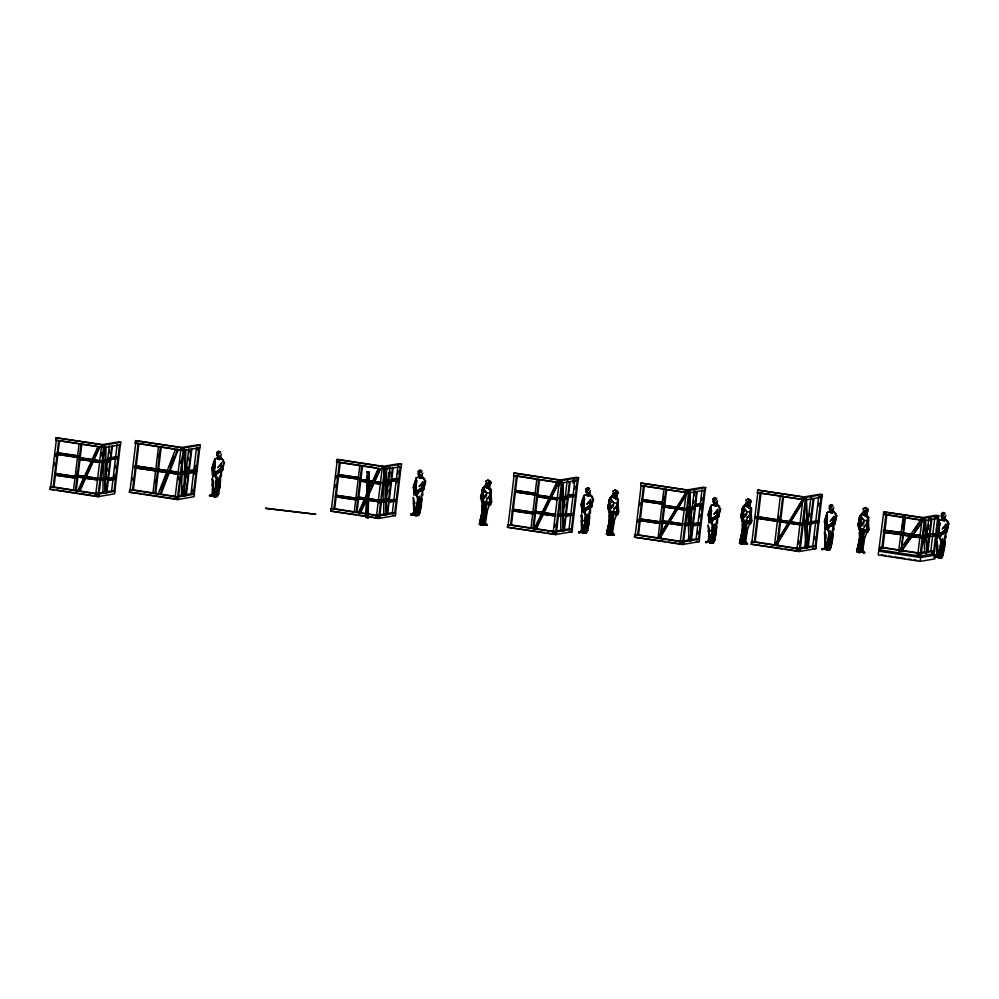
<?xml version="1.0" encoding="UTF-8"?>
<svg xmlns="http://www.w3.org/2000/svg" width="999" height="999" viewBox="0 0 999 999"><rect width="100%" height="100%" fill="white"/><g stroke="black" fill="none" stroke-linecap="round" stroke-linejoin="round"><path stroke-width="1.5" d="M560.839 482.529L562.762 482.829L562.687 530.881L560.764 530.594L560.826 493.381M561.326 515.222L561.326 513.736L565.684 513.623L561.326 513.736M561.351 499.5L561.351 496.391M563.224 530.794L563.286 482.742M481.98 493.106L481.156 495.679C483.791 504.982 482.542 515.022 479.258 524.025L480.382 524.975L482.904 524.937L481.493 520.367L484.877 512.986L484.777 505.282M609.053 503.021L608.229 505.594C610.864 514.897 609.615 524.937 606.331 533.941L607.454 534.89L609.977 534.852L608.566 530.282L606.868 532.629L608.104 534.74M742.145 511.975L741.32 514.547C743.968 523.851 742.707 533.891 739.435 542.894L740.559 543.843L743.069 543.806L741.658 539.235L745.042 531.855L744.942 524.15M863.448 508.279L862.974 509.328L865.171 507.567L867.831 508.678L868.356 510.077L863.898 510.701L859.427 517.395L858.491 523.176C861.138 532.467 859.877 542.507 856.605 551.51L857.729 552.459L860.251 552.422L858.84 547.852L862.224 540.471L862.125 532.767M484.378 515.422L483.991 524.725L487.425 525.024L484.902 522.452L487.312 525.362L483.066 524.325L484.902 522.452L486.001 514.448L486.725 503.946L484.702 502.497L483.728 503.059L485.389 504.445L483.603 504.745L480.094 521.241L484.016 503.309L484.702 502.497L490.284 502.609L490.184 504.545L488.374 504.745M611.45 525.349L611.063 534.64L614.497 534.94L611.975 532.367L614.385 535.277L610.139 534.253L611.975 532.367L613.074 524.363L613.798 513.873L611.775 512.412L610.801 512.974L612.462 514.36L610.676 514.66L607.167 531.156L611.088 513.236L611.775 512.412L617.357 512.537L617.257 514.46L615.446 514.66M744.542 534.29L744.155 543.593L747.602 543.893L745.079 541.321L747.477 544.23L743.244 543.194L745.079 541.321L746.178 533.316L746.89 522.814L744.867 521.366L743.893 521.928L745.554 523.314L743.768 523.613L740.259 540.109L744.18 522.177L744.867 521.366L750.461 521.478L750.349 523.414L748.538 523.613M861.65 544.293L861.338 552.21L864.772 552.509L862.249 549.937L864.647 552.847L860.414 551.823L862.249 549.937L863.348 541.933L864.073 531.443L862.037 529.982L861.076 530.544L862.736 531.93L860.951 532.242L857.429 548.726L861.363 530.806L862.037 529.982L867.631 530.107L867.519 532.042L865.708 532.23M105.382 447.365L104.87 493.019L102.947 492.732L103.347 457.729M103.397 453.159L103.446 448.601M103.634 479.195L103.646 477.709L107.992 477.597L103.646 477.709M103.821 461.913L103.846 460.427M366.658 471.815L369.106 472.015L368.057 517.769L366.133 517.47L367.182 471.728M366.133 517.47L367.132 476.286M368.057 517.769L369.106 472.015M386.126 469.13L385.602 514.785L383.678 514.485L384.078 479.483M384.116 476.448L384.19 470.354M384.365 500.961L384.378 499.475L388.723 499.35L384.378 499.475M216.833 484.79L216.221 490.934L217.607 492.182L219.106 491.421L219.443 487.762L216.833 484.79L216.396 493.269L213.774 495.854L209.528 495.492L212.238 494.867L214.997 490.509L215.784 492.807L214.91 493.806L209.852 496.216L209.528 495.492L215.172 495.991L215.397 493.693L218.144 492.857L218.719 493.581L217.357 496.466L214.036 496.753L215.909 493.943L218.856 491.87L220.142 486.088L220.542 476.823M418.156 503.658L417.545 509.802L418.931 511.063L420.417 510.302L420.754 506.63L418.156 503.658L417.707 512.15L416.483 514.86L410.839 514.373L411.163 515.097L413.549 513.748L415.409 509.84L416.421 509.378L416.883 510.601L416.221 512.674L417.095 511.688M585.913 521.353L585.302 527.497L586.688 528.746L588.174 527.984L588.523 524.325L585.913 521.353L585.476 529.832L582.854 532.417L578.995 532.629L578.608 532.055L581.306 531.431L584.178 527.06L585.451 516.658M712.986 531.268L712.374 537.412L713.761 538.673L715.247 537.899L715.596 534.24L712.986 531.268L712.549 539.747L709.927 542.332L705.681 541.982L708.378 541.346L711.151 537L711.937 539.298L711.051 540.284L711.937 539.298M829.27 538.211L828.658 544.355L830.044 545.616L831.53 544.842L831.867 541.183L829.27 538.211L828.82 546.69L826.21 549.275L821.952 548.926L824.662 548.289L827.434 543.943L828.208 546.241L827.334 547.227L822.277 549.637L821.952 548.926L827.597 549.413L827.434 546.678L828.208 546.241M941.32 546.066L940.708 552.21L942.094 553.471L943.58 552.697L943.918 549.038L941.32 546.066L940.871 554.545L938.261 557.142L934.402 557.342L940.259 554.095L939.709 551.935L937.387 549.687L936.463 539.86C937.586 545.004 939.572 554.395 934.327 557.504M483.566 515.796L483.066 524.325L484.64 524.7M860.901 543.294L860.414 551.823L861.987 552.197M416.983 480.394L415.709 487M584.74 498.089L583.391 507.28M940.084 525.399L940.146 522.802M182.767 449.825L185.165 450.187L183.754 495.991L181.356 495.629L182.58 455.931M181.356 495.629L182.043 495.516L182.33 486.351M185.864 450.074L184.44 495.879L182.043 495.516M218.906 456.406L218.244 457.767L214.797 459.065L214.723 463.361L212.725 466.77L213.449 471.79L217.395 471.291L220.866 468.456L220.829 469.667L213.611 475.374L212.575 473.876L213.037 468.756M420.092 476.436L416.108 477.947L416.046 482.242L414.048 485.651L414.76 490.659L418.706 490.159L422.19 487.325L422.14 488.536L414.922 494.255L413.898 492.757L413.536 487.05L416.108 477.947L419.555 476.648L419.343 478.022L421.029 478.446L422.327 476.96L421.74 474.75L421.029 478.446L420.517 476.86L419.343 478.022L418.968 476.136M586.725 493.818L587.1 495.704L588.274 494.542L588.798 496.128L589.51 492.432L590.084 494.655L588.798 496.128L587.1 495.704L587.325 494.33L583.878 495.629L583.803 499.925L581.805 503.334L582.517 508.354L586.463 507.854L589.947 505.019L589.897 506.231L582.692 511.938L581.655 510.439L582.117 505.319M710.876 509.84L710.351 518.656L710.851 507.117L710.876 509.84L708.878 513.261L709.59 518.269L713.536 517.769L717.02 514.935L716.97 516.146L709.765 521.853L708.728 520.354L709.09 518.106L709.864 519.742L708.928 519.542L708.091 514.298L710.951 505.556L714.397 504.258L714.173 505.619L715.871 506.056L717.157 504.57L716.583 502.347L715.871 506.056L715.346 504.458L714.173 505.619L713.798 503.733M830.082 510.676L830.456 512.574L831.63 511.401L832.142 512.999L832.854 509.29L833.441 511.513L832.142 512.999L830.456 512.574L830.669 511.201L827.222 512.499L827.16 516.783L825.162 520.204L825.873 525.212L829.819 524.712L833.303 521.878L833.253 523.089L826.036 528.796L825.012 527.297L825.511 524.263M942.132 518.531L942.507 520.429L943.68 519.255L944.192 520.854L944.904 517.145L945.491 519.368L944.192 520.854L942.507 520.429L942.719 519.055L939.272 520.354L939.21 524.637L937.212 528.059L937.924 533.066L941.87 532.567L945.354 529.732L945.304 530.944L938.086 536.65L937.062 535.164L937.424 532.904L941.12 542.007L940.259 550.012L936.712 556.143L934.003 556.78L939.747 556.518L941.832 557.754L943.206 554.857L942.094 553.471L942.394 554.944L941.008 557.667L938.511 558.041L940.384 555.219L941.008 557.667M486.001 514.448L490.284 502.609L484.702 502.497L485.976 504.133L490.709 503.471L491.608 501.86L490.659 489.273L491.333 489.86L489.885 492.569M613.074 524.363L617.357 512.537L611.775 512.412L613.049 514.048L617.782 513.386L618.681 511.775L617.732 499.2L618.406 499.787L616.957 502.497L617.994 511.575L617.295 511.838L616.907 509.253M746.178 533.316L750.461 521.478L744.867 521.366L746.153 523.001L750.873 522.327L751.772 520.729L750.836 508.141L751.498 508.728L750.062 511.438M863.348 541.933L867.631 530.107L862.037 529.982L863.323 531.618L868.044 530.956L868.955 529.345L868.006 516.77L868.668 517.357L867.232 520.067M488.399 487.087L489.085 489.61L489.285 486.838M616.358 496.765L618.406 499.787L617.22 507.067L616.121 506.668L617.981 513.723L617.17 514.885L617.357 511.675L615.996 506.843L617.107 506.318M747.314 505.894L748.563 505.956L749.25 508.479L749.862 501.748L750.961 502.185L749.512 505.407L746.44 503.883L746.415 502.772L748.701 501.361L751.186 501.448L750.661 500.049L747.989 498.951L745.803 500.711L746.278 499.662M866.433 517.095L867.045 510.364L868.143 510.814L866.695 514.035L863.623 512.512L863.898 510.701L862.874 513.948M482.904 524.937L481.855 523.851L481.493 520.367L479.795 522.702L480.432 524.637L482.392 525.212L481.306 524.325L480.332 520.029L479.77 522.752L481.031 524.825M607.504 534.552L609.465 535.127L608.379 534.24L607.404 529.945L607.454 534.89M740.609 543.506L742.569 544.08L741.47 543.194L740.509 538.898L740.559 543.843M860.251 552.422L859.19 551.336L858.84 547.852L857.142 550.199L857.779 552.122L859.739 552.697L858.641 551.81L857.679 547.514L857.117 550.249L858.378 552.31M209.528 495.492L213.449 495.904L216.508 493.031L216.221 490.934M417.22 512.812L415.347 515.634L418.668 515.347L420.042 512.45L417.832 511.9L417.545 509.802M589.622 513.386L589.21 522.652L587.936 528.434L584.989 530.494L583.116 533.316L586.425 533.029L587.799 530.144L585.589 529.595L585.302 527.497M712.275 538.836L711.151 539.735L711.325 542.469L705.681 541.982L706.006 542.694L709.839 539.298L712.662 539.51L710.189 543.231L713.498 542.957L714.872 540.059L712.662 539.51L712.374 537.412M829.782 549.9L828.958 549.8L828.333 547.365L826.46 550.174L829.782 549.9L831.156 547.002L828.933 546.453L828.658 544.355M936.712 556.143L936.975 552.709L943.206 554.857L941.07 555.069L942.619 554.133L940.983 554.308L940.708 552.21M609.977 534.852L608.928 533.766L608.566 530.282M743.069 543.806L742.02 542.719L741.658 539.235L739.959 541.57L741.196 543.693M613.099 521.253L611.925 531.78M745.841 534.765L746.078 531.73M217.307 477.26L214.997 490.509L212.35 490.01L212.999 484.877M485.352 523.251L487.125 512.212M612.424 533.166L614.198 522.127M745.516 542.12L747.289 531.081M862.686 550.736L864.472 539.71M212.537 476.436L212.213 468.169L213.661 462.025L214.797 459.065L218.781 457.567M413.861 495.317L414.26 490.509L415.022 492.145L414.098 491.933L413.261 486.688L416.021 479.508L415.509 491.046L416.046 482.242M581.618 512.999L581.918 509.39M708.691 522.914L709.09 518.106M824.974 529.857L824.65 521.603L826.098 515.447L827.222 512.499L831.205 510.988M937.025 537.712L937.424 532.904M214.723 463.361L214.198 472.177L214.698 460.626L211.938 467.807L212.775 473.051L213.711 473.264L212.937 471.628M213.836 474.138L214.822 475.974L215.859 475.786L216.346 474.6L213.611 475.374L215.584 475.724L217.407 473.289L222.652 469.855L223.626 463.399L223.027 460.976L220.429 455.869L219.718 459.565L218.019 459.14L217.42 455.244M415.147 493.019L416.146 494.855L417.17 494.667L417.657 493.469L414.922 494.255L416.908 494.605L418.718 492.17L423.801 489.435L424.95 482.267L424.35 479.857L421.316 475.724L423.101 477.934M583.803 499.925L583.279 508.741L583.778 497.19L581.018 504.37L581.855 509.615L582.792 509.827L585.164 514.335L585.489 518.006L586.788 515.621M585.202 528.908L584.078 529.82L584.253 532.554L578.608 532.055L578.933 532.779L582.767 529.37L585.589 529.595L584.165 530.606L584.265 531.918L585.826 532.754L587.799 530.144L585.476 529.832L585.127 526.336L588.523 524.325L588.923 522.839L586.788 522.115L585.526 514.61L583.903 512.537L585.426 511.163L582.692 511.938L584.665 512.287L586.488 509.852L591.57 507.117L592.707 499.962L592.107 497.539L589.073 493.406L590.859 495.616M709.989 520.629L710.976 522.452L712.012 522.265L712.499 521.078L709.765 521.853L711.738 522.202L713.561 519.767L718.643 517.045L719.779 509.877L719.18 507.467L716.146 503.334L717.931 505.531M827.16 516.783L826.623 525.599L827.135 514.06L824.375 521.241L825.211 526.485L826.136 526.698L828.508 531.193L829.07 534.153L827.434 543.943L824.774 543.431L825.436 538.311M832.979 530.244L832.567 539.522L831.28 545.292L828.82 546.69L828.483 543.206L831.867 541.183L832.267 539.697L830.144 538.973L828.87 531.48L827.259 529.395L828.77 528.021L826.036 528.796L828.021 529.145L829.832 526.71L834.914 523.988L836.063 516.82L835.464 514.41L832.429 510.277L834.215 512.475M939.21 524.637L938.673 533.454L939.185 521.915L936.425 529.095M937.087 554.108L938.261 555.132L937.174 554.632L940.871 554.545L940.534 551.061L943.918 549.038L944.317 547.564L942.194 546.828L940.921 539.335L939.297 537.25L940.821 535.876L938.086 536.65L940.071 537L941.882 534.565L946.965 531.843L948.113 524.675L947.514 522.265L944.48 518.131L946.253 520.329M489.835 499.338L490.222 501.923L490.921 501.66L490.034 496.403L488.923 496.928L490.284 501.748L490.097 504.97L490.909 503.808L490.072 488.224L488.099 486.775L488.736 488.786L485.164 486.963L482.917 488.149L482.08 489.91L483.379 491.033M750.099 512.712L750.199 515.259L749.1 515.796L750.449 520.616L750.261 523.838L751.073 522.677L750.249 507.092L748.263 505.644L748.9 507.654L745.329 505.831L743.094 507.017L742.245 508.778L743.406 511.613M867.182 526.823L867.569 529.408L868.268 529.145L867.369 523.888L866.27 524.413L867.631 529.245L867.432 532.455L868.256 531.293L867.419 515.721L865.434 514.273L866.083 516.271L862.499 514.448L860.264 515.634M214.198 472.177L214.86 464.722M215.172 495.991L214.91 493.806C208.941 490.609 216.883 483.266 211.988 478.583L212.687 488.474M415.509 491.046L416.183 483.591M583.279 508.741L583.94 501.286M584.253 532.554L584.365 531.231L581.493 531.156L578.933 532.779M708.378 541.346L709.053 532.554M710.351 518.656L711.013 511.201M711.325 542.469L711.438 541.146L708.566 541.071L706.006 542.694M826.623 525.599L827.297 518.144M827.597 549.413L827.334 547.227C821.378 544.03 829.307 536.688 824.425 532.005L825.112 541.908M937.799 553.171L940.047 552.996L939.584 551.773L936.825 551.286L937.586 544.967M938.673 533.454L939.347 525.998M934.964 556.805L939.647 557.267L939.772 555.943L936.887 555.869M489.235 487.824L489.46 485.352M616.533 495.267L616.308 497.739L615.172 496.703L615.809 498.701L612.237 496.878L609.989 498.064L609.702 500.087M749.4 506.693L749.862 501.748M866.57 515.322L866.92 511.6M216.683 455.606L217.158 452.247L218.606 451.086L217.745 452.747L220.667 452.023M418.007 474.475L418.319 471.391L419.917 469.955M585.764 492.157L586.088 489.085L587.674 487.649L586.825 489.298M712.836 502.085L713.161 499.001L714.747 497.564L713.898 499.225M829.12 509.028L829.432 505.944L831.031 504.507L830.181 506.168M941.17 516.883L941.483 513.798L943.081 512.362L942.232 514.023M220.542 480.119L219.443 487.762L216.059 489.785L216.396 493.269L218.719 493.581L216.746 496.191L214.773 494.88L215.784 492.807M421.853 498.988L420.754 506.63L417.37 508.653L417.707 512.15L420.167 510.751L421.453 504.97L421.865 495.691M589.622 516.683L588.923 522.839L587.424 521.653L587.012 513.936M716.695 526.598L715.596 534.24L712.2 536.263L712.549 539.747L715.009 538.349L716.283 532.567L716.695 523.301M832.966 533.541L832.267 539.697L830.768 538.511L830.356 530.794M945.017 541.396L944.317 547.564L942.819 546.366L942.407 538.648M217.395 471.291L220.592 468.768L221.466 462.974L217.757 467.744L221.054 464.735M418.706 490.159L421.915 487.649L422.777 481.855L419.081 486.625L422.365 483.603M586.463 507.854L589.672 505.332L590.534 499.537L586.838 504.308L590.134 501.298M713.536 517.769L716.745 515.247L717.607 509.465L713.91 514.223L717.207 511.213M829.819 524.712L833.029 522.19L833.89 516.408L830.194 521.166L833.478 518.156M941.87 532.567L945.079 530.057L945.941 524.263L942.244 529.02L945.529 526.011M50.25 486.8L98.214 494.155L114.985 491.308L114.685 493.831L97.914 496.678L49.95 489.335L50.25 486.8L51.261 486.638M99.051 494.018L104.745 446.241L101.511 446.016L101.661 444.755L118.431 441.895L120.829 442.27L120.529 444.792L103.759 447.652L55.794 440.297L56.094 437.762L102.497 444.605M56.281 440.372L50.737 486.875L51.573 486.738M54.071 465.734L54.433 462.724M55.145 456.73L55.507 453.733M76.136 475.224L76.498 472.227M101.124 456.143L101.486 453.134M97.914 496.678L104.058 445.117L120.829 442.27M105.569 477.435L109.328 445.929M103.309 460.514L110.09 459.99L108.179 459.69L107.992 461.201L109.915 461.501L103.297 462M106.955 471.316L107.318 468.319M108.029 462.312L108.391 459.315M109.103 453.309L109.465 450.312M111.726 446.291L106.181 492.807L103.784 492.432L106.843 492.682L112.4 446.178M119.53 444.967L113.973 491.471L111.576 491.108L117.12 444.605M110.664 479.495L113.511 479.008L113.699 477.485L115.609 477.784L108.479 478.996M109.028 458.054L118.069 457.142L116.159 456.843L115.971 458.366L117.894 458.653L108.841 459.577L113.124 458.853M113.849 478.958L114.385 474.463M115.097 468.456L115.459 465.459M114.823 491.333L120.367 444.83M129.67 489.685L177.635 497.04L194.405 494.193L194.106 496.715L177.335 499.562L129.37 492.207L129.67 489.685L130.682 489.51M181.918 447.49L197.852 444.78L200.25 445.154L199.95 447.677L183.179 450.524L135.215 443.181L135.514 440.646L184.315 447.852L184.166 449.125L180.931 448.901L175.237 496.665L176.074 496.528M132.068 480.619L132.417 477.609M179.445 474.388L134.478 467.769L134.728 465.746L178.159 472.14M155.02 482.604L155.382 479.607M158.067 457.105L158.416 454.095M143.868 494.105L178.334 499.388L178.484 498.126L174.6 497.864L174.75 496.59L175.762 496.428L132.18 489.747M178.034 480.019L178.396 477.023M178.609 474.537L178.846 472.515L179.683 472.377M180.007 463.524L180.369 460.514M177.335 499.562L183.479 448.002L200.25 445.154M178.471 496.89L184.016 450.387M184.278 486.313L188.749 448.801M185.839 478.696L186.376 474.2M186.913 469.692L187.275 466.695M187.987 460.689L188.349 457.692M188.886 453.196L189.236 450.187M191.146 449.175L185.602 495.679L183.204 495.317L183.866 495.204M186.264 495.566L191.82 449.063M198.938 447.852L193.394 494.355L190.996 493.993L196.541 447.477M192.02 492.345L192.37 489.348M194.168 474.35L195.242 465.347M197.028 450.337L197.39 447.34M196.541 470.054L196.303 472.077L180.869 474.7L181.106 472.677L196.541 470.054L194.143 469.68L181.518 471.828M194.243 494.218L199.788 447.702M330.994 508.566L378.946 515.909L395.729 513.061L395.417 515.596L378.646 518.444L330.681 511.088L330.994 508.566L331.993 508.391M336.538 462.05L336.838 459.528L337.674 459.378L383.241 466.371L382.242 467.769L382.392 466.508L399.175 463.661L401.573 464.023L401.273 466.558L384.49 469.405L336.538 462.05L337.849 461.988M337.013 462.125L331.468 508.641L332.305 508.491M334.815 487.487L335.164 484.49M335.889 478.484L336.238 475.487M335.989 496.715L356.368 499.837L335.314 496.828L336.176 495.192L356.556 498.326L335.502 495.317L336.176 495.192M358.466 498.613L364.947 499.612L357.804 498.726L358.653 497.102L365.597 498.164L357.979 497.215L358.653 497.102M376.923 516.57L377.073 515.297L333.504 508.616M366.458 499.837L365.784 499.95L378.858 501.735L379.033 500.224L368.594 498.626M378.821 503.396L379.183 500.399M378.646 518.444L384.79 466.87L401.573 464.023M379.782 515.771L385.489 467.994L382.242 467.769M386.351 495.067L389.086 472.19M386.126 500.686L390.06 467.682M386.625 500.574L386.813 499.063M385.951 483.441L388.736 482.967L388.911 481.443L390.834 481.743L386.501 482.48M387.699 493.069L388.049 490.072M388.586 485.576L389.123 481.068M389.66 476.573L390.197 472.065M386.913 514.56L392.457 468.044M387.587 514.448L393.131 467.932M397.864 466.358L400.262 466.72L394.717 513.236L392.32 512.862L397.864 466.358L398.701 466.221M391.009 481.093L396.715 480.119L396.89 478.608L398.813 478.896L389.76 479.82M396.74 482.717L397.277 478.221M397.814 473.713L398.164 470.716M395.554 513.086L401.099 466.583M507.717 524.725L555.669 532.08L572.452 529.233L572.14 531.755L555.369 534.602L507.417 527.26L507.717 524.725L508.716 524.55M513.561 475.686L513.861 473.164L514.697 473.014L560.264 480.007L559.278 481.406L559.428 480.144L576.198 477.297L578.596 477.659L578.296 480.194L561.513 483.041L513.561 475.686L514.872 475.624M514.035 475.761L508.191 524.8L509.028 524.662M512.974 510.726L533.354 513.848L512.3 510.839L513.149 509.215L533.528 512.337L512.475 509.328L513.149 509.215M537.375 496.54L549.325 498.376L548.651 498.489L536.7 496.653L537.549 495.017L550.012 496.928L536.875 495.142L537.549 495.017M557.754 499.662L550.174 498.713L557.08 499.775L557.929 498.151L550.874 497.277L557.929 498.151M554.657 526.972L555.032 523.901M559.59 485.589L559.964 482.529L559.115 482.667L553.271 531.705L554.108 531.568M555.369 534.602L561.825 480.507L578.596 477.659M556.505 531.93L562.512 481.63L559.278 481.406M562.887 516.558L567.095 481.318L567.757 481.206M564.647 507.255L565.022 504.195M560.814 497.814L567.632 497.277L565.709 496.978L565.534 498.501L567.444 498.788L563.261 499.5M570.154 481.568L564.31 530.606L561.238 530.357L563.636 530.719L569.492 481.68L567.095 481.318M573.051 483.179L573.501 479.458M569.043 529.033L574.887 479.995L577.285 480.357L571.44 529.395L569.043 529.033L569.88 528.883M566.533 495.604L575.574 494.68L573.663 494.393L573.476 495.904L570.629 496.391M574.637 489.048L574.999 485.976M572.277 529.258L578.121 480.219M634.79 534.64L682.742 541.995L699.525 539.148L699.213 541.67L682.442 544.517L634.49 537.175L634.79 534.64L635.789 534.477M680.344 541.633L686.5 490.059L703.271 487.212L705.669 487.587L705.369 490.109L688.586 492.957L640.634 485.614L640.933 483.079L689.735 490.284L683.578 541.858M637.562 522.315L637.936 519.255M639.572 505.457L639.947 502.397M660.464 523.439L639.41 520.429L659.79 523.563L660.639 521.928L639.585 518.918L660.639 521.928M662.537 507.417L662.899 504.358M663.448 499.762L663.823 496.69M668.368 523.226L682.929 525.449L661.875 522.44L662.737 520.816L683.116 523.938L662.062 520.929L662.737 520.816M679.57 544.08L679.869 541.558L696.952 538.811M682.442 544.517L688.898 490.434L705.669 487.587M688.86 535.676L688.311 540.272L690.883 540.609L689.66 491.858L687.737 491.57M690.321 523.414L694.168 491.233L694.829 491.121M685.676 524.275L692.806 523.064L690.896 522.777L690.709 524.288L692.632 524.587L685.501 525.799M692.557 508.828L692.732 507.317L694.655 507.604L685.601 508.528M690.996 523.301L691.72 517.17M693.368 503.384L693.731 500.324M694.28 495.716L694.655 492.657M690.709 540.646L696.565 491.608L694.168 491.233M697.227 491.496L691.383 540.534L688.985 540.159M701.96 489.91L696.116 538.948L698.513 539.323L704.357 490.284M698.526 522.852L691.395 524.063L700.436 523.151L698.526 522.852L698.338 524.375L700.262 524.662L693.131 525.874M694.942 506.006L700.649 505.044L700.823 503.521L702.747 503.821L695.616 505.032M697.502 534.215L697.864 531.143M699.512 517.357L699.874 514.285M700.424 509.69L701.161 503.558M701.523 500.499L701.885 497.427M699.35 539.173L705.194 490.134M751.473 541.645L799.437 549L816.208 546.153L815.908 548.676L799.138 551.535L751.173 544.18L751.473 541.645L752.796 541.583M797.04 548.638L803.184 497.065L819.954 494.218L822.352 494.592L822.052 497.115L805.281 499.962L757.317 492.619L757.629 490.084L806.418 497.29L800.274 548.863M751.96 541.72L757.804 492.682L758.641 492.544M818.793 522.44L802.522 525.199L755.032 518.006L755.881 516.371M761.038 492.919L755.194 541.945L754.357 542.095L760.202 493.056L779.145 495.691M778.446 518.981L778.808 515.921M796.253 551.086L796.553 548.563L813.648 545.816M800.599 524.9L800.786 523.389M798.426 543.893L798.788 540.834M802.397 523.501L801.548 525.137L802.222 525.012M799.138 551.535L805.581 497.44L822.352 494.592M802.522 525.199L802.697 523.688L818.968 520.916L811.138 521.628M805.656 541.171L804.919 547.29L807.317 547.664L813.161 498.626L810.763 498.264L806.742 531.967M809.415 516.508L809.777 513.436M808.154 547.514L813.998 498.489M814.372 539.685L814.734 536.613M818.393 505.969L818.755 502.909M816.87 522.14L817.057 520.629M816.046 546.178L821.89 497.14M868.044 530.956L867.706 528.896L865.184 530.157L859.739 528.683L859.065 523.339L859.814 517.157L862.512 513.461L859.427 517.395L861.937 513.436M922.651 517.532L883.753 511.9L878.208 554.944L920.179 561.376L934.852 558.878L935.314 555.094L934.265 553.646L938.785 515.721L935.901 515.284L921.64 517.707L921.49 518.968L925.374 519.243L921.153 554.632L917.269 554.358L917.119 555.619L918.131 555.456M880.156 547.265L880.069 548.014L881.98 548.314L882.067 547.552M884.415 513.598L884.078 514.398L886.238 514.647L886.338 513.898M884.327 514.36L884.764 511.725M884.315 532.142L883.353 532.08L883.591 530.057L884.565 530.119M885.988 514.697L886.076 513.936L884.165 513.648M882.229 548.276L882.329 547.514M884.065 532.192L884.302 530.169M902.272 550.599L901.548 551.336L898.925 550.936L899.013 550.174M903.021 516.558L902.934 517.32L905.106 517.569L905.194 516.808L903.271 516.52M899.262 550.137L898.925 550.936M902.234 527.684L902.584 524.7M901.81 532.854L901.098 532.742L900.848 534.765L901.573 534.877L902.06 532.804M903.009 533.029L902.771 535.052L902.047 534.94L902.297 532.917L903.258 532.991M904.857 517.619L904.944 516.858M901.835 547.39L905.394 517.519L904.557 517.669L901.098 551.186M919.654 553.883L920.379 553.995L917.631 553.808L917.719 553.046M919.555 537.624L919.792 535.601L920.766 535.676L912.711 534.615M921.64 520.192L921.977 519.38M911.438 536.475L920.279 537.737L920.516 535.714M919.667 554.12L919.754 553.121M923.763 519.505L923.675 520.504L924.774 520.317L924 519.468L923.663 520.267L925.224 520.504M921.34 537.749L922.052 537.862L922.552 535.801M880.494 549.6L879.232 549.812L920.004 556.068L924.525 518.144L938.785 515.721M920.179 561.376L920.628 557.579L935.314 555.094M926.747 535.576L928.695 519.143L929.37 519.03M927.297 536.463L927.534 534.453L935.801 533.816L927.534 534.453M928.121 529.482L928.658 524.999M926.335 552.235L926.248 552.996L925.236 552.197L925.286 552.934M931.018 518.506L930.256 519.38L931.018 518.506L930.306 518.394M928.433 536.775L928.67 534.752M928.595 536.75L928.845 534.727M926.922 552.884L927.01 552.122L926.198 552.772M932.641 551.835L933.403 550.961L933.303 551.723L931.917 551.723L932.679 550.849M935.214 533.641C933.928 538.336 936.263 532.917 934.24 533.578M486.113 480.794L485.626 481.843L487.824 480.082L490.484 481.181L491.008 482.579L486.55 483.204L482.48 489.672L480.981 497.914M613.186 490.709L612.699 491.758L614.897 489.997L617.557 491.096L618.081 492.507L613.623 493.131L609.54 499.587L608.054 507.829M745.691 505.332L746.728 502.072L742.644 508.541L741.146 516.783M416.483 514.86L416.321 512.125L417.832 511.9L414.772 514.772L410.839 514.373L415.097 514.735M939.647 557.267L939.485 554.532L940.983 554.308L937.936 557.18M212.775 477.684L213.361 473.089M709.128 522.639L709.515 519.58M825.211 531.106L825.599 528.046M937.262 538.961L937.649 535.901M484.577 514.148L485.976 504.133M609.053 529.333L611.65 524.075L613.049 514.048L612.275 514.26L612.712 515.859L613.798 513.873L611.088 513.236L609.465 511.113L608.803 505.756L610.938 501.86L609.54 499.587L607.679 507.729L609.527 513.836M744.742 533.016L746.153 523.001L745.366 523.214L745.803 524.812L746.89 522.814L744.18 522.177L742.557 520.067L741.895 514.71L744.03 510.801L742.644 508.541L740.771 516.67L742.619 522.789M861.912 541.645L863.323 531.618M418.668 515.347L415.347 515.634L417.832 511.9M586.425 533.029L583.116 533.316L584.028 532.854L584.477 530.257M710.189 543.231L711.101 542.769L711.55 540.172M826.46 550.174L828.933 546.453L824.924 544.855L824.837 548.014L822.277 549.637M941.832 557.754L938.511 558.041L940.983 554.308M221.466 462.974L220.829 469.667L223.451 465.509M422.777 481.855L422.14 488.536L424.762 484.378M484.852 521.853L485.464 517.395M590.534 499.537L589.897 506.231L592.532 502.072M610.988 523.151L610.139 534.253L611.713 534.627M717.607 509.465L716.97 516.146L719.605 511.988M744.08 532.105L743.244 543.194L744.817 543.568M833.89 516.408L833.253 523.089L835.876 518.931M862.199 549.35L863.024 543.394M945.941 524.263L945.304 530.944L947.926 526.785M209.852 496.216L212.412 494.592L212.487 491.433L214.773 491.021L214.91 493.806L216.121 492.345M581.493 531.156L582.867 530.407L581.768 529.92C580.881 524.9 584.49 520.079 581.068 515.147L581.98 524.962L584.303 527.21L584.865 529.37L583.978 530.369L583.853 527.584L581.568 527.996L581.306 531.431M825.574 545.991L827.209 544.443L827.334 547.227L828.82 546.69L826.123 546.241L824.662 548.289M938.024 552.547L936.975 552.709L939.385 555.082L939.26 552.297M829.195 531.093L828.845 534.865L829.62 532.192M217.932 477.372L218.344 485.089L219.842 486.276L217.72 485.551L216.446 478.046L214.822 475.974C218.581 479.845 214.348 483.991 215.772 488.736L212.899 488.399L212.125 484.29M419.018 497.927L417.57 499.537L416.321 509.39L413.661 508.878L413.311 497.465C414.248 502.085 416.77 512.937 410.839 514.373M585.327 517.22L584.852 525.299L581.98 524.962M708.279 530.781L709.053 534.89L711.925 535.214L712.562 527.922L713.86 525.536L712.399 527.147L711.151 537L708.503 536.488L709.702 530.656L708.141 525.062L708.828 534.952M828.683 534.09L828.208 542.157L825.336 541.833L824.55 537.724M941.67 540.047L939.997 546.128L940.259 550.012L937.387 549.687M221.591 471.553L221.303 476.511L220.467 472.752M482.455 503.921L480.606 497.802L482.48 489.672L483.866 491.933L481.73 495.841L482.704 501.76L485.314 502.047L487.025 499.875L486.863 498.414L489.572 496.665L491.271 493.256L487.2 493.007L483.291 497.564L482.729 500.536L488.711 503.746L490.284 502.609M610.938 501.86L609.502 505.756L609.777 511.688L609.802 510.464L610.739 511.975L609.465 511.113L609.777 511.688L612.387 511.975L614.098 509.802L613.935 508.329L616.645 506.58L618.344 503.171L614.273 502.922L610.364 507.48L609.802 510.464L615.784 513.661L617.357 512.537M744.03 510.801L742.607 514.71L742.869 520.629L742.894 519.405L743.83 520.916L742.557 520.067L742.869 520.629L745.491 520.916L747.19 518.743L747.04 517.282L749.75 515.534L751.435 512.125L747.364 511.875L743.468 516.433L742.894 519.405L748.875 522.614L750.461 521.478M865.309 530.307L862.661 529.545L864.36 527.372L864.21 525.899L866.92 524.15L868.606 520.754L864.547 520.504L860.639 525.049L860.077 528.034L866.058 531.231L867.631 530.107M217.645 457.255L218.019 459.14L219.193 457.979L219.718 459.565L221.004 458.091L223.551 460.077L223.027 460.976M222.49 470.554L223.838 463.798M423.801 489.435L425.162 482.667L423.838 484.977M483.866 491.933L482.43 495.841L482.704 501.76L482.729 500.536L483.666 502.047L482.392 501.198L484.016 503.309L486.725 503.946L484.353 513.886L483.916 523.801L486.525 525.424L484.902 522.452M591.57 507.117L592.919 500.362L591.595 502.672M611.912 517.832L612.487 515.084L613.099 515.422L611.425 523.801L610.988 533.728L613.598 535.339L611.975 532.367M718.643 517.045L719.992 510.277L718.668 512.587M744.717 528.171L745.579 524.025L746.191 524.375L744.517 532.754L744.08 542.669L746.69 544.293L745.079 541.321M834.914 523.988L836.275 517.22M859.802 531.406L857.941 525.299L859.814 517.157L861.2 519.43L859.777 523.326L860.052 529.258L860.077 528.034L861.013 529.545L859.739 528.683L861.363 530.806L864.073 531.443L861.687 541.371L861.188 548.501L861.25 551.298L863.86 552.909L862.249 549.937M946.965 531.843L948.326 525.074M611.888 518.056L612.487 515.084M744.68 528.496L745.579 524.025M861.85 537.112L862.549 531.83M862.749 532.654L861.613 538.161L863.373 532.991L862.749 532.654L863.373 532.991M936.987 528.221L939.272 520.354L943.256 518.843M217.357 496.466L214.036 496.753L214.947 496.291L215.397 493.693M481.506 501.998L483.391 496.041L482.992 493.319L481.855 497.552M608.578 511.913L610.464 505.969L610.064 503.234L608.928 507.467M741.683 520.866L743.556 514.91L743.156 512.187L742.02 516.421M858.853 529.482L860.738 523.538L860.326 520.804L859.19 525.037M481.156 495.679L480.606 497.802L482.43 495.841M608.229 505.594L607.679 507.729L609.502 505.756M741.32 514.547L740.771 516.67L742.607 514.71M858.491 523.176L857.941 525.299L861.2 519.43M750.199 515.259L751.098 520.529L750.386 520.791L750.012 518.206M611.65 524.075L611.85 515.197M482.954 517.507L481.855 523.851M610.027 527.435L608.928 533.766M743.131 536.376L742.02 542.719M860.301 545.004L859.19 551.336M413.436 503.171L414.223 507.28L417.095 507.604L418.506 497.652M491.008 482.579L489.348 486.538L486.276 485.027L486.55 483.204L485.526 486.463M618.081 492.507L616.42 496.453L613.349 494.942L613.623 493.131L612.599 496.378M751.186 501.448L748.476 502.522L749.238 499.6L747.989 498.951M868.356 510.077L865.646 511.138L866.408 508.216L865.171 507.567M487.824 480.082L489.06 480.731L488.299 483.653L489.348 486.538L487.1 485.277L485.964 487.637M614.897 489.997L616.133 490.646L615.372 493.568L616.42 496.453L614.173 495.192L613.036 497.552M212.238 494.867L212.487 491.433L215.559 491.72L215.097 490.497L214.086 490.971M413.549 513.748L413.811 510.314L416.096 509.89L415.609 512.225L413.811 510.314L416.883 510.601L416.421 509.378L415.409 509.84M616.42 496.453L617.145 492.669L616.133 490.646M489.348 486.538L490.072 482.742L489.06 480.731M746.128 506.505L747.277 504.145L749.512 505.407L750.249 501.61L749.238 499.6M863.311 515.122L864.447 512.774L866.695 514.035L867.419 510.239L866.408 508.216M483.603 504.745L483.891 513.698L481.593 522.477L479.845 521.341M610.676 514.66L610.963 523.626L608.666 532.405L606.917 531.256M743.768 523.613L744.055 532.567L741.77 541.346L740.009 540.197M860.951 532.242L861.238 541.196L858.94 549.974L857.192 548.826M220.379 474.75L218.344 485.089L216.795 485.789L219.443 487.762M421.69 493.618L419.655 503.958L418.106 504.67L420.754 506.63M589.46 511.313L587.424 521.653L585.864 522.352L588.523 524.325M716.533 521.228L714.497 531.568L712.936 532.267L715.596 534.24M832.804 528.171L830.768 538.511L829.22 539.21L831.867 541.183M944.854 536.026L942.819 546.366L941.27 547.065L943.918 549.038M485.152 508.091L486.026 505.506L485.339 503.958M611.775 519.305L613.099 515.422M744.879 528.246L746.191 524.375M490.222 501.923L490.921 501.66L487.837 502.659L485.314 502.047L487.837 502.659M617.295 511.838L617.994 511.575L614.909 512.587L612.387 511.975L615.047 512.737M750.386 520.791L751.098 520.529L748.001 521.528L745.491 520.916L748.001 521.528M867.569 529.408L868.256 531.293L868.955 529.345M490.709 503.471L490.284 501.748L490.909 503.808L491.608 501.86M617.782 513.386L617.357 511.675L617.981 513.723L618.681 511.775M750.873 522.327L750.449 520.616L751.073 522.677L751.772 520.729M214.947 465.884L214.398 468.131L213.024 467.707M827.384 519.318L826.822 521.553L825.449 521.128L826.51 518.656M939.422 527.172L938.873 529.408L937.499 528.983M858.316 525.399L859.777 523.326M711.75 510.589L710.551 514.61L709.178 514.185M578.608 532.055L582.529 532.467L585.589 529.595M705.681 541.982L709.602 542.382L712.662 539.51M821.952 548.926L825.886 549.325L827.834 547.115M160.664 489.585L166.259 475.162M169.618 466.508L173.539 456.418M489.498 505.169L490.259 503.221L489.51 502.509M616.57 515.084L617.332 513.149L616.583 512.425M749.675 524.038L750.436 522.09L749.675 521.378M866.845 532.654L867.607 530.719L866.857 529.994M424.125 485.214L425.162 482.667M591.883 502.909L592.919 500.362M718.955 512.824L719.992 510.277M750.012 518.406L749.75 515.534L751.435 512.125L751.498 508.728L750.249 507.092M867.194 527.022L866.92 524.15L868.606 520.754L868.668 517.357L867.419 515.721M216.171 491.645L215.609 493.007L212.687 493.356L213.786 493.843L212.6 492.832M417.495 510.514L416.933 511.888L414.011 512.225L415.097 512.724L411.163 515.097M585.252 528.209L584.69 529.57L585.476 529.832L581.568 527.996L583.366 529.907L584.24 528.758M712.324 538.124L711.763 539.485L712.549 539.747L708.641 537.912L708.84 539.835L709.939 540.334L708.566 541.071M828.608 545.067L828.046 546.428L828.558 545.779M940.658 552.922L940.084 554.295L940.608 553.633M221.478 454.208L219.992 456.843L221.778 459.053M422.789 473.089L421.316 475.724M590.559 490.771L589.073 493.406M717.632 500.686L716.146 503.334M833.903 507.629L832.429 510.277M945.953 515.484L944.48 518.131M414.872 485.339L416.458 481.63M583.154 501.798L584.215 499.325M709.702 512.949L710.764 510.477M78.971 489.51L84.565 477.047M85.814 474.275L89.548 465.971M90.784 463.199L98.252 446.59L77.672 491.008L79.858 491.121L99.775 446.815L79.183 491.233L79.858 491.121M367.12 493.381L358.416 512.762L360.602 512.887L366.196 500.424M368.369 490.609L378.321 468.456L385.327 469.255M359.078 512.649L360.327 509.877M361.576 507.117L365.309 498.801M371.528 484.965L378.371 469.73M368.069 496.266L380.507 468.581L359.927 512.999L360.602 512.887M482.629 490.172L484.602 485.939M610.352 498.676L611.675 495.854M744.767 504.807L742.794 509.04L745.341 504.832L743.094 507.017M541.333 514.972L549.225 498.563M550.549 495.829L557.117 482.155L534.09 528.771L536.288 528.883L558.641 482.38L535.614 529.008L536.288 528.883M582.155 507.405L583.478 504.695M488.436 487.437L489.21 485.901L487.774 487.562L488.736 488.786L487.774 487.562M615.509 497.352L616.283 495.829L614.847 497.477L615.809 498.701L614.847 497.477M748.613 506.306L749.375 504.77L747.951 506.431L748.9 507.654L747.951 506.431M865.783 514.922L866.545 513.399L865.122 515.047L866.083 516.271L865.122 515.047M213.449 495.904L215.26 495.229L216.521 496.378L217.907 493.668L217.607 492.182L218.144 492.857L216.583 493.781L218.719 493.581L217.907 493.668M586.987 530.232L587.799 530.144L585.664 530.344L587.212 529.42L586.688 528.746L586.987 530.232L585.601 532.942L584.34 531.793L582.529 532.467M714.06 539.448L714.872 540.059L712.737 540.272L714.285 539.335L713.761 538.673L714.06 540.147L712.674 542.857L713.498 542.957M830.344 546.391L831.156 547.002L829.02 547.215L830.569 546.278L830.044 545.616L830.344 547.09L828.958 549.8L827.696 548.663L825.886 549.325M485.414 505.157L485.639 505.944L486.725 503.946M612.712 515.859L613.798 513.873M745.803 524.812L746.89 522.814M862.986 533.429L864.073 531.443M485.164 486.963L486.276 485.027M612.237 496.878L613.349 494.942M745.329 505.831L746.44 503.883M862.499 514.448L863.623 512.512M424.35 479.857L424.875 478.958L422.327 476.96M592.107 497.539L592.632 496.64L590.084 494.655M719.18 507.467L719.705 506.555L717.157 504.57M835.464 514.41L835.988 513.498L833.441 511.513M947.514 522.265L948.039 521.353L945.491 519.368M486.863 498.414L489.797 498.414L488.736 497.552L491.271 493.256L491.333 489.86L490.072 488.224M613.935 508.329L616.87 508.341L615.809 507.467L618.344 503.171L617.145 498.151M748.913 516.421L750.399 513.911L750.411 515.359L748.913 516.421L749.974 517.282L747.04 517.282M866.083 525.037L867.582 522.527L867.594 523.976L866.083 525.037L867.144 525.911L864.21 525.899M687.075 493.643L659.49 538.436L658.254 537.587L686.638 491.496M661.301 533.528L666.845 524.338M668.431 521.703L685.851 492.807M659.49 538.436L687.2 492.445L685.976 491.608M802.185 503.284L776.173 545.442L774.949 544.592L803.333 498.501M777.996 540.546L787.499 524.775M789.073 522.14L802.534 499.812M776.173 545.442L803.883 499.45L802.659 498.613M484.128 486.55L482.08 489.91L485.164 485.964L482.917 488.149M611.201 496.478L609.153 499.825L612.237 495.879L609.989 498.064M742.245 508.778L744.292 505.419M859.427 517.395L861.463 514.048M717.17 516.57L717.931 515.372L715.771 515.971M223.501 462.937L224.201 461.838L224.575 463.024M424.825 481.818L425.524 480.706L425.886 481.905M592.582 499.5L593.281 498.401L593.643 499.587M719.655 509.415L720.354 508.316L720.716 509.515M835.938 516.358L836.638 515.259L837 516.458M947.989 524.213L948.688 523.114L949.05 524.313M921.278 519.28L920.541 520.017L924.512 520.629M904.37 544.38L911.413 534.09L902.297 532.917M914.048 530.232L920.216 521.216M911.55 534.34L909.465 536.238L910.176 536.351L911.8 534.303L902.721 533.079M919.804 537.587L910.913 536.463L912.287 534.453L913.261 534.527M901.548 551.336L902.022 550.636M911.637 536.575L913.011 534.565M921.053 523.513L901.722 550.686L921.927 522.227M219.855 472.402L220.866 470.979M421.178 491.283L422.839 486.925L422.614 495.392L422.065 492.882M588.935 508.966L589.947 507.542M716.008 518.893L717.02 517.457M832.292 525.836L833.303 524.4M944.342 533.691L945.354 532.255M689.66 491.858L690.883 540.609M689.497 539.597L688.96 540.322L687.712 506.231M804.432 498.576L806.343 498.863L807.567 547.614L805.656 547.327L804.345 511.688M805.656 547.327L806.181 546.603M807.567 547.614L806.343 498.863M213.137 492.557L214.773 491.021M414.46 511.438L416.096 509.89M484.09 498.688L486.713 495.179L483.291 497.564M582.217 529.12L583.853 527.584M611.163 508.603L613.786 505.094L610.364 507.48M710.439 539.835L709.29 539.035L709.989 538.099L710.439 539.835L711.313 538.673L710.813 534.752M744.255 517.557L746.877 514.048L743.468 516.433M861.438 526.173L864.06 522.677L860.639 525.049M937.624 553.846L938.323 552.909L938.773 554.632L939.647 553.471M583.978 530.369L584.865 529.37M939.385 555.082L940.259 554.095M214.298 493.344L215.16 492.195M827.597 545.616L826.722 546.778L826.273 545.042M417.445 511.226L416.933 511.888L417.707 512.15L414.635 510.764M942.394 554.245L944.617 547.377L945.029 538.099M419.23 511.85L420.042 512.45L417.907 512.662L419.455 511.725L418.931 511.063L420.042 512.45L418.069 515.072L416.496 514.235L416.72 512.562M942.394 554.944L943.206 554.857L941.233 557.467L939.659 556.643L939.884 554.969M481.543 515.222L483.566 513.061L482.355 512.45L481.88 504.895M608.616 525.137L610.639 522.976M483.616 497.852L484.303 497.14M860.951 525.349L861.638 524.625M222.652 469.855L220.504 471.703L216.421 473.151M423.963 488.736L421.815 490.584L417.744 492.032M591.733 506.418L589.585 508.266L585.501 509.715M718.793 516.333L716.658 518.194L712.574 519.63M835.077 523.276L832.929 525.137L828.858 526.585M947.127 531.131L944.979 532.991L940.896 534.44M421.191 471.578L421.978 470.904M588.948 489.26L589.735 488.586M716.021 499.188L716.807 498.501M832.304 506.131L833.091 505.444M944.342 513.986L945.141 513.311M748.463 516.558L750.411 515.359M865.646 525.174L867.594 523.976M221.004 458.091L219.992 456.843M483.891 513.698L484.877 512.986M610.963 523.626L611.95 522.902M744.055 532.567L745.042 531.855M861.238 541.196L862.224 540.471M830.344 547.09L831.156 547.002L829.182 549.612L827.609 548.776L827.522 547.464L828.933 546.453M488.736 497.552L490.247 496.491L490.234 495.042L489.847 499.537M615.809 507.467L617.32 506.406L617.307 504.957L616.92 509.453M419.555 476.648L418.731 474.125M587.325 494.33L586.5 491.808M830.669 511.201L829.844 508.666M942.719 519.055L941.895 516.52M219.056 456.393L217.158 452.247L219.78 451.398M420.367 475.262L418.469 471.116L421.103 470.267M588.136 492.957L586.226 488.811L588.861 487.962M715.209 502.872L713.298 498.726L715.933 497.877M831.48 509.815L829.582 505.669L832.217 504.82M943.531 517.669L941.632 513.523L944.267 512.674M587.849 494.13L583.878 495.629L582.742 498.588L581.293 504.732L582.792 509.827M714.922 504.045L710.951 505.556L708.366 514.66L708.853 516.958M488.711 503.746L490.259 503.221M615.784 513.661L617.332 513.149M748.875 522.614L750.436 522.09M866.058 531.231L867.607 530.719M583.166 527.534L584.178 527.06L584.64 528.284L582.392 528.446M710.239 537.45L711.251 536.975L711.713 538.199L709.465 538.374M826.523 544.393L827.534 543.918L827.996 545.142L825.748 545.317M938.573 552.247L939.584 551.773M213.324 491.883L216.508 493.031M747.364 506.418L748.563 505.956L747.289 506.106M864.535 515.034L865.746 514.585L864.485 514.522M217.008 452.522L219.967 453.359L218.269 453.246L217.545 454.72L218.207 458.191M418.319 471.391L421.291 472.227L419.592 472.127L418.856 473.588L419.518 477.06M414.772 514.772L416.583 514.11L417.844 515.259M586.088 489.085L589.048 489.922L587.35 489.81L586.625 491.283L587.287 494.742M713.161 499.001L716.121 499.837L714.422 499.737L713.698 501.198L714.347 504.67M709.602 542.382L711.613 541.87L711.238 540.521M829.432 505.944L832.404 506.78L830.706 506.68L829.969 508.141L830.631 511.613M941.483 513.798L944.455 514.635L942.744 514.535L942.02 515.996L942.681 519.468M415.821 503.034L416.683 502.759M583.591 520.729L584.44 520.454M710.664 530.644L711.513 530.369M588.698 506.056L590.859 505.457M490.247 496.491L489.348 495.641M617.32 506.406L616.42 505.569M55.794 440.297L57.118 440.222M79.895 443.718L79.058 443.856L73.514 490.372L74.351 490.222M101.511 446.016L102.348 445.866M102.198 447.14L101.361 447.277L95.817 493.793L96.653 493.643M135.215 443.181L136.051 443.032M136.538 443.106L135.702 443.256L130.145 489.76L130.994 489.622M159.316 446.603L158.479 446.74L152.934 493.256L153.771 493.106M91.746 461.076L79.158 459.365L90.26 460.851M110.452 457.817L116.159 456.843M105.282 460.177L108.179 459.69M105.232 460.814L101.049 460.901M176.336 449.213L175.499 449.35L158.142 494.055L158.991 493.906M180.931 448.901L181.768 448.751M102.785 462.712L105.22 462.3M180.782 450.162L181.618 450.012M77.735 476.86L77.06 476.973L84.203 477.847L79.033 477.06M134.478 467.769L165.747 472.29M75.637 478.084L54.583 475.074L74.176 477.859M100.337 478.271L105.032 478.096L98.938 478.509M98.114 479.982L85.052 478.196L96.741 479.77M107.992 478.459L113.699 477.485M100.687 480.319L105.02 479.582L103.097 479.295M105.544 479.495L107.817 479.108M49.95 489.335L53.958 489.622M108.304 480.507L115.434 479.295L113.511 479.008M189.698 472.415L192.507 471.94M112.113 490.859L95.33 493.718L95.18 494.98L99.063 495.242L98.913 496.515L56.955 490.084M111.576 491.108L112.425 490.971M102.947 492.732L105.395 492.932L105.919 447.277L103.996 446.99M129.37 492.207L140.871 493.656M177.797 496.078L183.903 495.042M186.95 494.517L191.533 493.743M190.996 493.993L191.845 493.843M360.639 465.472L359.79 465.621L354.245 512.125L355.082 511.988M174.6 497.864L175.612 497.689M382.929 468.893L382.093 469.031L376.548 515.546L377.385 515.397M385.826 468.406L388.723 467.907M391.183 479.57L396.89 478.608M386.026 481.943L388.911 481.443M383.516 484.465L385.951 484.053M386.476 483.966L390.646 483.254L388.736 482.967M266.046 508.304L315.834 514.298L265.584 508.404L266.683 508.379M366.433 498.513L367.108 498.401M379.033 500.224L367.932 498.738M381.069 500.037L385.776 499.85L379.682 500.274M380.944 501.535L385.751 501.348L381.418 502.085M388.723 500.212L396.353 499.537L389.223 500.749M386.288 501.248L388.549 500.874M330.681 511.088L355.669 514.597M389.972 501.486L392.819 501.011M389.036 502.272L396.166 501.061M392.844 512.624L376.074 515.472L375.924 516.733L379.807 517.007L379.657 518.269L358.666 515.059M384.515 514.198L385.189 514.073M392.32 512.862L393.156 512.724M515.222 491.858L514.547 491.97L535.601 494.98L516.67 492.082M383.678 514.485L386.126 514.697L386.65 469.043L384.727 468.743M567.956 495.354L573.663 494.393M561.351 497.714L565.709 496.978M562.737 498.101L558.578 498.189M568.269 497.415L575.399 496.203M640.634 485.614L641.47 485.464M641.945 485.539L641.108 485.676L635.264 534.715L636.101 534.577M560.314 499.999L562.737 499.587L560.814 499.3M535.427 512.887L534.752 512.999L541.87 513.873L536.713 513.086M558.016 514.298L562.712 514.123L558.553 514.835M686.188 492.594L687.874 492.332M565.709 514.235L573.326 513.561L566.196 514.772M555.806 516.008L542.719 514.223L554.42 515.796M558.366 516.346L562.712 515.609L560.789 515.322M563.249 515.521L565.496 515.134M566.957 515.509L569.805 515.022M566.021 516.283L573.151 515.072M507.417 527.26L544.393 532.592M531.805 528.146L530.968 528.296L536.825 479.258L562.362 482.892M664.397 506.88L663.723 506.993L684.777 510.002M757.317 492.619L758.166 492.47M695.129 504.495L700.823 503.521M687.025 508.291L692.732 507.317M569.567 528.783L552.797 531.63L552.647 532.904L556.53 533.166L556.381 534.428L547.39 533.054M694.467 509.128L685.426 510.039M802.884 499.6L804.557 499.338M810.763 498.264L811.6 498.114M685.189 523.738L690.896 522.777M685.002 525.262L687.861 524.775M692.632 525.337L695.491 524.85M634.49 537.175L665.459 541.595M755.032 518.006L755.694 517.882M658.254 537.587L658.928 537.474M658.878 538.061L658.041 538.211L663.898 489.173L689.435 492.819M802.259 523.139L808.179 522.127M903.183 517.282L898.725 550.224L899.562 550.087M751.173 544.18L782.155 548.601M921.49 518.968L925.374 519.243M774.949 544.592L775.611 544.48M920.803 519.98L900.898 548.389L901.735 548.251M924.724 519.58L921.028 519.318M775.336 545.042L774.5 545.179L780.344 496.141L806.118 499.825M921.89 520.142L917.969 553.009M929.545 519.268L931.767 519.393L927.846 552.26L926.298 552.01M935.926 518.106L936.6 517.994M938.473 518.256L924.225 520.679L883.453 514.435M884.015 530.219L901.635 532.642L883.591 530.057M901.11 534.715L883.778 532.242L899.874 534.44M909.814 536.051L902.472 535.102L908.74 535.789M920.341 535.514L912.287 534.453M921.827 535.689L925.761 535.526L923.363 535.152M927.696 534.69L928.371 534.577M921.19 552.459L923.95 551.985M928.083 551.286L934.564 551.111L920.304 553.533L879.532 547.29M923.301 534.19L924.787 551.997M919.754 553.359L921.303 553.371M931.917 551.723L932.591 551.61M920.004 556.068L934.265 553.646L931.867 553.271M709.702 537.749L708.641 537.912L709.29 539.035M825.986 544.692L824.924 544.855L825.124 546.778L826.21 547.277L825.037 546.253M864.472 514.735L865.746 514.585M714.06 540.147L714.872 540.059L712.899 542.669L711.338 541.833M609.465 501.735L610.701 501.698M866.495 522.102L868.069 522.077M212.412 494.592L215.285 494.667M824.837 548.014L827.721 548.089M716.058 517.47L717.519 517.532M832.329 524.413L833.803 524.475M944.38 532.267L945.853 532.33M214.81 471.865L213.449 471.79L215.522 472.527M416.121 490.746L414.76 490.659L416.845 491.396M583.891 508.429L582.517 508.354L584.602 509.09M827.234 525.299L825.873 525.212L827.959 525.949M710.963 518.356L709.59 518.269L711.675 519.005M939.285 533.154L937.924 533.066L940.009 533.803M939.659 556.643L939.572 555.319M827.609 548.776L827.522 547.464M416.496 514.235L416.408 512.924M584.265 531.918L584.165 530.606M215.185 495.354L215.085 494.043M757.629 490.084L805.581 497.44M929.632 518.506L930.344 518.618M883.753 511.9L924.525 518.144M928.695 519.143L931.093 519.505L927.184 552.372L924.4 552.06M923.213 520.079L925.611 520.442L927.434 550.237M885.976 514.485L901.073 516.808M903.483 517.232L920.703 519.817M640.933 483.079L688.898 490.434M644.467 485.926L662.449 488.686M934.003 535.601L935.564 535.839L928.133 536.6M926.86 534.565L929.257 534.927L924.712 535.202M513.861 473.164L561.825 480.507M927.459 536.713L929.02 536.95L925.086 537.112M923.488 537.112L925.886 537.487L921.59 537.712M924.337 537.4L925.049 537.512L925.174 535.352L925.299 537.462M517.395 476.011L535.377 478.758M700.649 505.044L702.559 505.332L693.518 506.256M757.379 516.595L802.697 523.688M755.207 516.483L801.722 523.613M757.205 518.119L800.723 524.787M665.846 507.092L683.316 509.777M336.838 459.528L384.79 466.87M338.873 462.137L376.336 467.882M882.055 547.352L916.92 552.697M878.67 551.148L920.628 557.579M396.715 480.119L398.626 480.419L389.585 481.331M881.38 554.882L885.838 555.569M888.81 556.031L891.782 556.48M894.754 556.942L905.169 558.528M908.141 558.99L911.113 559.44M914.085 559.902L917.057 560.352M135.514 440.646L183.479 448.002M662.549 522.327L665.459 522.777M137.575 443.269L158.841 446.528M161.875 446.99L174.026 448.851M177.06 449.325L180.095 449.787M384.053 482.267L385.964 482.567L381.78 482.654M813.024 548.239L815.908 548.676M753.983 541.708L800.436 548.826L800.137 551.361L785.152 549.063M56.094 437.762L104.058 445.117M58.129 440.384L79.121 443.593M82.118 444.056L100.1 446.815M696.34 541.233L699.213 541.67M637.287 534.702L683.753 541.82L683.453 544.355L668.456 542.057M367.832 500.049L378.858 501.735M569.268 531.318L572.14 531.755M134.728 465.746L178.846 472.515M510.227 524.787L553.796 531.468M170.317 472.989L177.922 474.163M392.545 515.147L395.417 515.596M366.67 517.382L368.581 517.669M52.76 486.863L96.341 493.543M938.086 536.65L940.334 537.062L939.672 535.914L938.486 536.326L937.062 535.164M826.036 528.796L828.283 529.208L827.622 528.059L826.448 528.471L825.012 527.297M709.765 521.853L712.012 522.265L711.338 521.116L710.164 521.528L708.728 520.354M582.692 511.938L584.939 512.35L584.265 511.201L583.091 511.6L581.655 510.439M414.922 494.255L417.17 494.667L416.508 493.506L415.334 493.918L413.898 492.757M213.611 475.374L215.859 475.786L215.185 474.637L214.011 475.037L212.575 473.876M584.078 527.072L581.43 526.573L581.206 520.854M938.186 534.552L937.262 534.34L936.637 530.407M940.946 549.475L942.631 549.85L942.644 552.647L940.534 551.061M828.895 541.62L830.581 541.995L830.594 544.792L828.483 543.206M712.624 534.677L714.297 535.052L714.322 537.849L712.2 536.263M585.551 524.75L587.225 525.137L587.25 527.934L585.127 526.336M417.782 507.067L419.468 507.455L419.48 510.239L417.37 508.653M216.471 488.186L218.157 488.573L218.169 491.371L216.059 489.785M867.494 524.637L866.395 524.238L868.256 531.293M750.324 516.021L749.225 515.609L751.073 522.677M490.147 497.152L489.048 496.74L490.909 503.808M616.77 492.794L617.869 493.244L615.372 493.568L617.02 494.48M489.697 482.879L490.796 483.316L488.299 483.653L489.947 484.565M861.076 530.544L862.524 531.168M743.893 521.928L745.354 522.539M610.801 512.974L612.25 513.598M483.728 503.059L485.177 503.671M856.605 551.51L857.641 551.972M739.435 542.894L740.459 543.344M606.331 533.941L607.367 534.403M479.258 524.025L480.294 524.487M864.547 520.504L859.814 517.157M747.364 511.875L742.644 508.541M614.273 502.922L609.54 499.587M487.2 493.007L482.48 489.672M860.913 540.546L859.702 539.935L859.227 532.38M867.294 512.05L865.646 511.138L866.695 514.035M750.124 503.434L748.476 502.522L749.512 505.407M937.212 528.059L938.423 528.858M825.162 520.204L826.373 520.991M708.878 513.261L710.089 514.048M581.805 503.334L583.016 504.133M414.048 485.651L415.259 486.451M212.725 466.77L213.936 467.569M939.26 556.156L939.934 556.668M827.209 548.301L827.896 548.813M710.926 541.358L711.613 541.87M583.853 531.443L584.54 531.943M416.096 513.748L416.783 514.26M214.773 494.88L215.459 495.379M939.435 557.567L940.071 558.079M827.384 549.712L828.021 550.224M711.101 542.769L711.75 543.281M584.028 532.854L584.677 533.354M416.271 515.172L416.908 515.671M214.947 496.291L215.597 496.79M708.753 539.31L709.939 540.334M581.68 529.395L582.867 530.407M413.923 511.713L415.097 512.724M825.336 541.833L827.434 543.943M709.053 534.89L711.151 537M414.223 507.28L416.321 509.39M212.899 488.399L214.997 490.509M744.505 522.09L745.366 523.214M941.47 548.301L942.631 549.85M829.42 540.447L830.581 541.995M713.136 533.503L714.297 535.052M586.063 523.588L587.225 525.137M418.306 505.906L419.468 507.455M216.983 487.025L218.157 488.573M860.738 523.538L860.688 521.416M743.556 514.91L743.518 512.799M610.464 505.969L610.314 502.659M483.391 496.041L483.341 493.931M861.088 515.909L863.148 519.268M743.905 507.292L745.978 510.639M610.814 498.339L612.887 501.698M483.741 488.424L485.814 491.77M943.019 513.436L943.468 514.26M830.968 505.581L831.43 506.406M714.697 498.638L715.147 499.463M587.624 488.723L588.074 489.547M419.855 471.029L420.317 471.865M218.544 452.16L218.993 452.984M825.374 525.049L826.136 526.698M615.471 497.002L616.158 499.525M582.917 528.184L583.366 529.907M215.909 493.943L216.521 496.378M945.229 535.289L945.778 537.787L946.028 530.494M866.695 523.139L866.92 524.15M832.904 526.186L833.728 529.932L833.978 522.639M749.525 514.51L749.75 515.534M716.895 520.491L717.457 522.989L717.669 514.522M589.822 510.564L590.384 513.074L590.596 504.607M940.733 541.945L940.896 542.719L940.846 541.371M712.399 527.147L712.562 527.922L712.524 526.573M417.57 499.537L417.732 500.312L417.682 498.963M216.246 480.656L216.408 481.443L216.371 480.094M712.786 527.21L710.976 522.452L712.599 524.537L713.86 532.03L715.996 532.754L714.497 531.568L714.085 523.851M417.957 499.6L416.146 494.855L417.757 496.928L419.031 504.42L421.153 505.157L419.655 503.958L419.243 496.241M936.6 545.579L937.162 549.762M860.276 535.177L860.589 537.862M482.767 506.343L483.091 509.028M617.37 508.404L617.981 513.723M868.006 516.77L868.268 519.68M750.836 508.141L751.086 511.063M617.732 499.2L617.994 502.11M490.659 489.273L490.921 492.195M742.057 523.763L742.519 531.318M608.953 514.81L609.427 522.365M924.974 522.639L926.797 552.435M925.811 537.375L925.686 535.264L925.561 537.425M924.3 537.949L924.574 542.42M805.219 520.267L805.669 532.667M688.423 510.164L688.811 521.003M414.36 487.624L414.398 489.722M581.855 514.248L581.905 517.47M864.447 512.774L864.46 515.659M747.277 504.145L747.289 507.042M614.173 495.192L614.198 498.089M487.1 485.277L487.125 488.174M58.679 440.734L53.134 487.25L53.971 487.1L59.515 440.596L58.679 440.734M80.981 444.155L75.424 490.659L76.274 490.521L81.818 444.006L80.981 444.155M138.099 443.618L132.555 490.122L133.391 489.985L138.936 443.481L138.099 443.618M160.389 447.04L154.845 493.543L155.694 493.406L161.239 446.89L160.389 447.04M339.41 462.5L333.866 509.003L334.702 508.866L340.247 462.35L339.41 462.5M361.713 465.909L356.168 512.425L357.005 512.275L362.55 465.771L361.713 465.909M516.433 476.136L510.589 525.162L511.426 525.024L517.282 475.986L516.433 476.136M538.736 479.545L532.892 528.583L533.728 528.446L539.572 479.408L538.736 479.545M643.506 486.051L637.662 535.089L638.498 534.94L644.355 485.901L643.506 486.051M665.809 489.473L659.964 538.498L660.801 538.361L666.645 489.323L665.809 489.473M782.741 496.515L776.897 545.541L777.734 545.404L783.578 496.366L782.741 496.515M818.656 496.915L812.799 545.953L815.196 546.328L821.053 497.29L818.656 496.915M885.851 514.797L881.93 547.652L882.941 547.489L886.862 514.622L885.851 514.797M928.421 534.802L928.183 536.825L929.095 534.69L928.421 534.802M934.764 517.957L930.843 550.811L933.728 551.261L937.636 518.394L934.764 517.957M936.737 517.457L937.312 518.106L936.737 517.457M177.485 449.65L160.127 494.355L160.976 494.218L178.322 449.513L177.485 449.65M57.892 452.797L57.218 452.909L78.272 455.919L57.892 452.797M57.717 454.308L57.043 454.433L78.097 457.442L57.717 454.308M80.02 457.729L79.346 457.842L92.395 459.627L80.02 457.729M93.906 459.865L93.232 459.977L100.4 460.851L93.906 459.865M93.257 461.301L92.582 461.426L100.212 462.375L93.257 461.301M55.432 473.439L54.758 473.551L75.812 476.56L55.432 473.439M77.91 475.337L77.248 475.449L84.853 476.411L77.91 475.337M86.364 476.635L85.702 476.748L98.302 478.471L86.364 476.635M338.636 474.55L337.962 474.675L359.016 477.684L338.636 474.55M338.449 476.073L337.774 476.186L358.828 479.195L338.449 476.073M360.751 479.495L360.077 479.607L373.139 481.393L360.751 479.495M360.577 481.006L359.902 481.118L372.49 482.829L360.577 481.006M374.65 481.618L373.976 481.73L381.131 482.617L374.65 481.618M374.001 483.066L373.326 483.179L380.956 484.128L374.001 483.066M515.397 490.334L514.735 490.459L535.789 493.469L515.397 490.334M535.601 511.363L534.927 511.476L542.557 512.437L535.601 511.363M544.08 512.662L543.419 512.787L555.981 514.497L544.08 512.662M642.569 499.475L641.895 499.587L662.949 502.597L642.569 499.475M642.382 500.986L641.72 501.111L662.774 504.12L642.382 500.986M664.572 505.357L663.898 505.469L684.952 508.479L664.572 505.357"/></g></svg>
